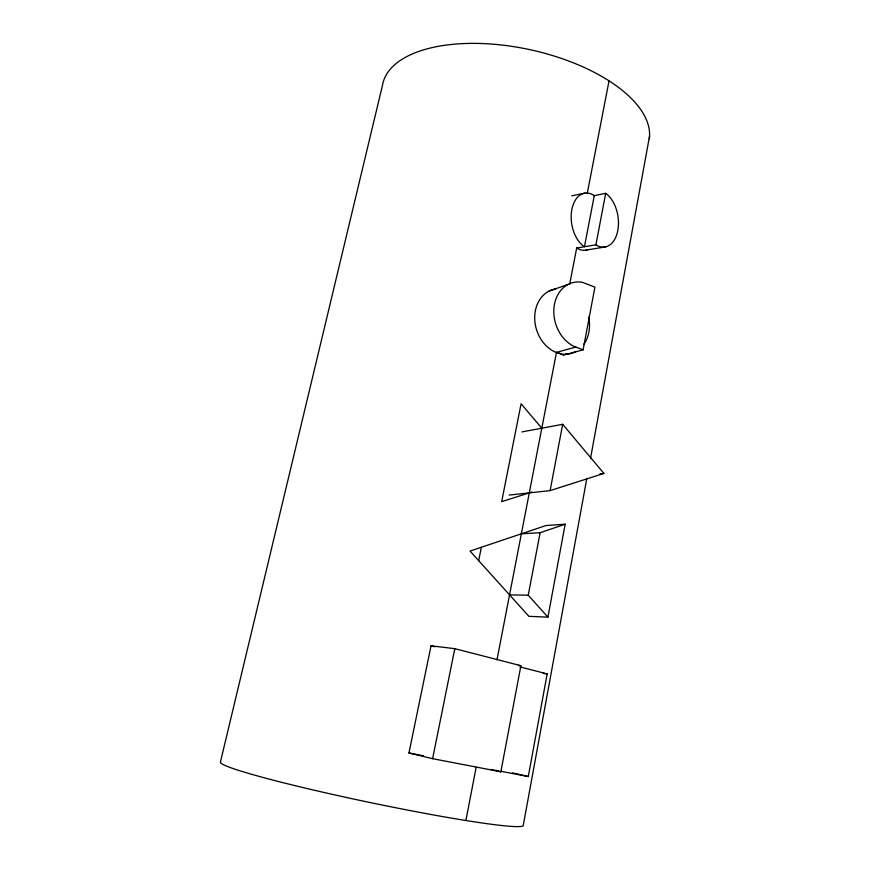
<?xml version="1.0" encoding="UTF-8"?>
<svg xmlns="http://www.w3.org/2000/svg" width="870" height="870" viewBox="0 0 870 870"><rect width="100%" height="100%" fill="white"/><g stroke="black" fill="none" stroke-linecap="round" stroke-linejoin="round"><path stroke-width="1.3" d="M586.858 478.348L523.185 825.826A154.882 8.939 11.8 0 1 363.051 801.053A154.882 8.939 11.8 0 1 220.447 761.913L382.495 85.271A136.101 64.38 12.1 0 1 525.643 48.774A136.101 64.38 12.1 0 1 649.303 138.808M590.534 458.294L649.553 136.198M501.098 771.32L528.286 776.551L547.176 673.902L519.879 666.888M547.915 617.156L565.174 524.218L546.077 525.502L470.039 551.069L528.895 616.319L547.915 617.156L528.242 595.211L509.548 594.873M583.096 349.849L594.917 287.122L582.302 282.293A33.995 27.22 73.9 0 0 554.081 306.74A33.995 27.22 73.9 0 0 574.374 346.564L583.096 349.849L563.532 355.101L556.485 352.372L496.966 659.884M528.242 595.211L540.129 532.712L565.174 524.218M569.654 284.349L576.679 248.026L595.917 244.829L605.694 193.347L594.264 195.652A28.199 17.628 81.3 0 0 571.851 209.54A28.199 17.628 81.3 0 0 584.455 246.732L594.264 195.652M509.146 495.084L550.112 490.604L562.683 424.31L521.935 431.911M500.848 771.788L520.902 665.702L454.803 648.672L431.041 645.801L408.943 752.985L432.618 758.683L500.848 771.788L490.713 769.385M465.885 820.453L476.162 767.318M587.283 193.249L609.043 80.845M563.532 355.101L563.749 353.992M478.685 560.65L481.371 547.263M432.618 758.683L454.803 648.672M549.079 291.069L568.317 284.316M550.112 490.604L603.9 473.432L562.683 424.31M531.874 492.061L501.675 501.642L521.097 403.745L541.803 428.203M556.485 352.372L575.951 347.032M571.742 195.837L584.999 193.118M585.988 250.103L605.205 246.971M599.854 473.922L603.9 473.432M521.369 533.81L540.129 532.712M565.098 353.97L569.176 353.905A33.223 26.872 73.8 0 0 575.788 351.567M518.368 665.376L520.902 665.702M543.206 673.369L547.176 673.902M408.943 752.985L423.505 755.791M512.397 772.919L515.062 773.441M495.922 770.32L498.51 770.82M516.388 773.745L528.286 776.551M431.041 645.801L434.967 646.801M562.063 354.025L554.94 351.915A33.223 26.872 73.8 0 1 534.702 317.235A33.223 26.872 73.8 0 1 555.778 288.949M588.207 249.451A28.047 17.65 81.2 0 1 576.679 248.026M588.707 317.148A33.223 26.872 73.8 0 1 583.803 344.368M605.694 193.347A28.438 17.596 81.4 0 1 617.787 230.528A28.438 17.596 81.4 0 1 595.917 244.829"/></g></svg>
